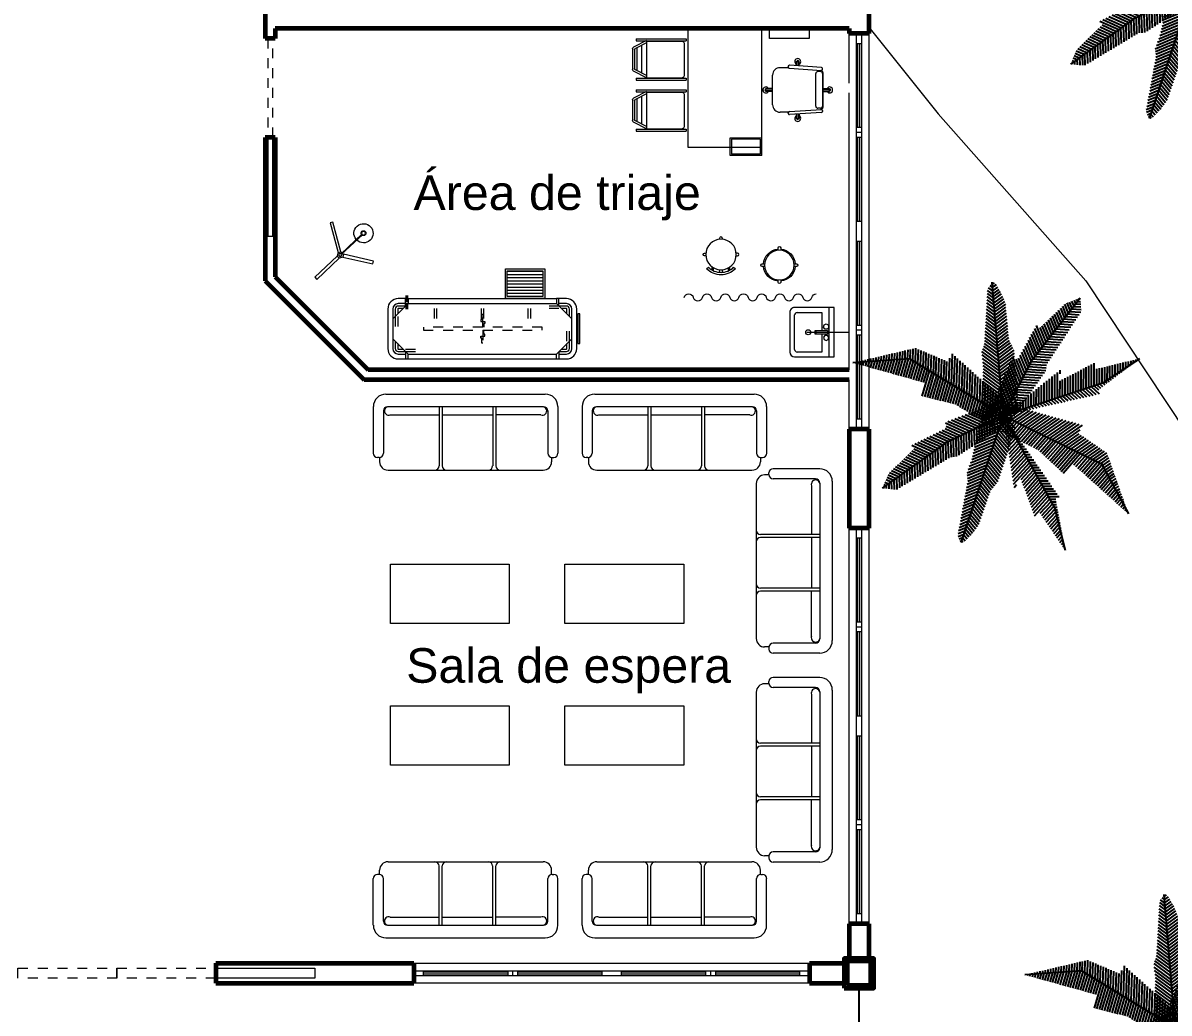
# Model space of a CAD drawing. Header units: millimetres. Extents: x 72 to 2370, y -203 to 794.
# Drawn here: x 1856.52 to 1868.11, y 272.68 to 282.69 of the extents above; entities that cross this region are included whole.
import ezdxf

# ---------------------------------------------------------------- set-up
doc = ezdxf.new("R2010")
doc.units = ezdxf.units.MM
for name, pattern in [('ACAD_ISO03W100', [30, 12, -18]), ('TRATAMIENTOS PB_XREF$0$ACAD_ISO07W100', [3, 0, -3]), ('TRATAMIENTOS PB_XREF$0$HIDDEN5', [0.07, 0.04, -0.03])]:
    doc.linetypes.add(name, pattern=pattern)
for name, color, linetype, lineweight in [('01_Fina', 250, 'Continuous', 15), ('envolvente', 164, 'Continuous', 60), ('Estructura', 1, 'Continuous', 60), ('mobiliario', 252, 'Continuous', 9), ('puertas', 15, 'Continuous', 9), ('Texto', 250, 'Continuous', 9), ('ventanas', 132, 'Continuous', 9)]:
    doc.layers.add(name, color=color, linetype=linetype, lineweight=lineweight)
doc.layers.add('BOSQUENUEVO', color=64, linetype='Continuous')
doc.styles.get("Standard").update_dxf_attribs({"font": 'arial.ttf'})

# ---------------------------------------------------------------- blocks, each defined once
blk = doc.blocks.new('CES')
for p, q in [((-0.18, -0.16), (-0.18, 0.16)), ((0, 0.16), (-0.18, 0.16)), ((-0.165, 0.145), (-0.165, -0.145)), ((-0.165, 0.145), (-0.015, 0.145)), ((-0.015, 0.145), (-0.015, -0.145)), ((0, 0.16), (0, -0.16)), ((0, -0.16), (-0.18, -0.16)), ((-0.165, -0.145), (-0.015, -0.145))]:
    blk.add_line(p, q)
blk = doc.blocks.new('SILL')
for p, q in [((-0.227, -0.111), (-0.249, -0.435)), ((-0.219, -0.435), (-0.197, -0.111)), ((-0.207, -0.101), (-0.217, -0.101)), ((-0.177, -0.098), (0.177, -0.098)), ((-0.165, -0.102), (0.165, -0.102)), ((-0.015, -0.098), (-0.015, -0.03)), ((0.015, -0.03), (-0.015, -0.03)), ((0.015, -0.098), (-0.015, -0.098)), ((-0.008, -0.098), (-0.008, -0.03)), ((0.008, -0.098), (0.008, -0.03)), ((0.015, -0.098), (0.015, -0.03)), ((0.219, -0.435), (0.197, -0.111)), ((0.207, -0.101), (0.217, -0.101)), ((0.227, -0.111), (0.249, -0.435)), ((-0.185, -0.122), (-0.185, -0.15)), ((0.165, -0.17), (-0.165, -0.17)), ((0.185, -0.122), (0.185, -0.15)), ((-0.243, -0.337), (-0.287, -0.337)), ((-0.287, -0.367), (-0.287, -0.337)), ((-0.243, -0.345), (-0.287, -0.345)), ((0.243, -0.337), (0.288, -0.337)), ((0.243, -0.345), (0.288, -0.345)), ((0.288, -0.367), (0.288, -0.337)), ((-0.244, -0.36), (-0.287, -0.36)), ((-0.245, -0.367), (-0.287, -0.367)), ((-0.233, -0.451), (-0.235, -0.451)), ((-0.224, -0.442), (-0.225, -0.531)), ((0.224, -0.442), (0.225, -0.531)), ((0.233, -0.451), (0.235, -0.451)), ((0.244, -0.36), (0.288, -0.36)), ((0.245, -0.367), (0.288, -0.367)), ((0.15, -0.606), (-0.15, -0.606)), ((0.015, -0.606), (-0.015, -0.606)), ((-0.015, -0.606), (-0.015, -0.674)), ((0.015, -0.674), (-0.015, -0.674)), ((-0.008, -0.606), (-0.008, -0.674)), ((0.008, -0.606), (0.008, -0.674)), ((0.015, -0.606), (0.015, -0.674)), ((0.015, -0.705), (-0.015, -0.705))]:
    blk.add_line(p, q)
for centre, radius, start, end in [((-0.217, -0.111), 0.01, 90, 180), ((-0.207, -0.111), 0.01, 0, 90), ((-0.176, -0.12), 0.0215, 93.0775, 173.5567), ((-0.165, -0.122), 0.02, 90, 180), ((0, -0.03), 0.03, 300, 240), ((0, -0.03), 0.0102, 0, 180), ((0.165, -0.122), 0.02, 0, 90), ((0.176, -0.12), 0.0215, 6.4433, 86.9225), ((0.207, -0.111), 0.01, 90, 180), ((0.217, -0.111), 0.01, 0, 90), ((-0.165, -0.15), 0.02, 180, 270), ((0.165, -0.15), 0.02, 270, 0), ((-0.287, -0.352), 0.03, 30, 330), ((-0.287, -0.352), 0.0102, 90, 270), ((0.288, -0.352), 0.03, 210, 150), ((0.288, -0.352), 0.0102, 270, 90), ((-0.233, -0.435), 0.016, 180, 270), ((-0.235, -0.435), 0.016, 270, 0), ((0.235, -0.435), 0.016, 180, 270), ((0.233, -0.435), 0.016, 270, 0), ((-0.15, -0.531), 0.075, 180, 270), ((0.15, -0.531), 0.075, 270, 0), ((0, -0.674), 0.03, 120, 60), ((0, -0.674), 0.0102, 180, 0)]:
    blk.add_arc(centre, radius, start, end)
blk = doc.blocks.new('SILLAAPI')
for p, q in [((0.018, 0.401), (0.083, 0.53)), ((0.041, 0.401), (0.097, 0.512)), ((0.101, 0.541), (0.312, 0.541)), ((0.11, 0.521), (0.301, 0.521)), ((0.371, 0.401), (0.315, 0.512)), ((0.393, 0.401), (0.328, 0.53)), ((0.024, 0.401), (0.024, 0.041)), ((0.394, 0.401), (0.394, 0.041)), ((0.044, 0.021), (0.374, 0.021))]:
    blk.add_line(p, q)
for points in [[(0, 0.506), (0, 0)], [(0, 0.506), (0.019, 0.506)], [(0.019, 0.506), (0.019, 0)], [(0.089, 0.497), (0.322, 0.497)], [(0.399, 0.506), (0.399, 0)], [(0.399, 0.506), (0.418, 0.506)], [(0.418, 0.506), (0.418, 0)], [(0.024, 0.401), (0.394, 0.401)], [(0.066, 0.45), (0.346, 0.45)], [(0, 0), (0.019, 0)], [(0.399, 0), (0.418, 0)]]:
    blk.add_lwpolyline(points)
for centre, radius, start, end in [((0.101, 0.521), 0.02, 90, 153.1625), ((0.11, 0.506), 0.015, 90, 153.1625), ((0.301, 0.506), 0.015, 26.8375, 90), ((0.31, 0.521), 0.02, 26.8375, 90), ((0.044, 0.041), 0.02, 180, 270), ((0.374, 0.041), 0.02, 270, 0)]:
    blk.add_arc(centre, radius, start, end)
blk = doc.blocks.new('TRATAMIENTOS PB_XREF$0$banco de altura')
h = blk.add_hatch()
h.set_pattern_fill('LINE', color=256, scale=0.01, angle=-90, style=0)
h.set_pattern_definition([(180, (50.672638, -36.364663), (1e-17, 0.03175), [])])
h.paths.add_polyline_path([(0.18, -0.02), (0.18, -0.28), (-0.18, -0.28), (-0.18, -0.02)])
for points in [[(-0.2, -0.3), (0.2, -0.3), (0.2, 0), (-0.2, 0)], [(-0.18, -0.28), (0.18, -0.28), (0.18, -0.02), (-0.18, -0.02)]]:
    blk.add_lwpolyline(points, close=True)
blk = doc.blocks.new('TRATAMIENTOS PB_XREF$0$A$C0DFE3C50')
at = {"linetype": 'Continuous'}
for p, q in [((0.205, 1.86), (0.05, 1.705)), ((0.205, 1.91), (0.105, 1.91)), ((0.205, 1.86), (0.105, 1.86)), ((0.405, 1.91), (0.205, 1.91)), ((0.405, 1.86), (0.205, 1.86)), ((0.505, 1.91), (0.405, 1.91)), ((0.505, 1.86), (0.405, 1.86)), ((0.405, 1.86), (0.56, 1.705)), ((0, 1.805), (0, 1.705)), ((0.05, 1.805), (0.05, 1.73)), ((0.075, 1.805), (0.075, 1.73)), ((0.1, 1.805), (0.1, 1.755)), ((0.18, 1.835), (0.105, 1.835)), ((0.155, 1.81), (0.105, 1.81)), ((0.505, 1.835), (0.43, 1.835)), ((0.505, 1.81), (0.455, 1.81)), ((0.51, 1.755), (0.51, 1.805)), ((0.535, 1.73), (0.535, 1.805)), ((0.56, 1.73), (0.56, 1.805)), ((0.61, 1.705), (0.61, 1.805)), ((0.075, 1.73), (0, 1.73)), ((0, 1.705), (0.05, 1.705)), ((0, 1.705), (0, 0.205)), ((0.05, 1.705), (0.05, 0.205)), ((0.535, 1.73), (0.61, 1.73)), ((0.61, 1.705), (0.56, 1.705)), ((0.56, 1.705), (0.56, 0.205)), ((0.61, 1.705), (0.61, 0.205)), ((0, 0.205), (0.05, 0.205)), ((0, 0.205), (0, 0.105)), ((0.075, 0.18), (0, 0.18)), ((0.05, 0.205), (0.205, 0.05)), ((0.05, 0.18), (0.05, 0.105)), ((0.075, 0.18), (0.075, 0.105)), ((0.1, 0.155), (0.1, 0.105)), ((0.56, 0.205), (0.405, 0.05)), ((0.51, 0.105), (0.51, 0.155)), ((0.535, 0.18), (0.61, 0.18)), ((0.535, 0.105), (0.535, 0.18)), ((0.61, 0.205), (0.56, 0.205)), ((0.56, 0.105), (0.56, 0.18)), ((0.61, 0.105), (0.61, 0.205)), ((0.105, 0.1), (0.155, 0.1)), ((0.105, 0.075), (0.18, 0.075)), ((0.105, 0.05), (0.205, 0.05)), ((0.105, 0), (0.205, 0)), ((0.205, 0.05), (0.405, 0.05)), ((0.205, 0), (0.405, 0)), ((0.405, 0.05), (0.505, 0.05)), ((0.405, 0), (0.505, 0)), ((0.43, 0.075), (0.505, 0.075)), ((0.455, 0.1), (0.505, 0.1))]:
    blk.add_line(p, q, dxfattribs=at)
at = {"linetype": 'TRATAMIENTOS PB_XREF$0$ACAD_ISO07W100'}
for p, q in [((0.43, 1.835), (0.18, 1.835)), ((0.43, 1.81), (0.18, 1.81)), ((0.075, 1.73), (0.075, 0.18)), ((0.1, 1.73), (0.1, 0.18)), ((0.51, 0.18), (0.51, 1.73)), ((0.535, 0.18), (0.535, 1.73)), ((0.51, 1.443), (0.1, 1.443)), ((0.51, 1.418), (0.1, 1.418)), ((0.51, 0.968), (0.1, 0.968)), ((0.51, 0.943), (0.1, 0.943)), ((0.51, 0.493), (0.1, 0.493)), ((0.51, 0.468), (0.1, 0.468)), ((0.18, 0.1), (0.43, 0.1)), ((0.18, 0.075), (0.43, 0.075))]:
    blk.add_line(p, q, dxfattribs=at)
at = {"linetype": 'TRATAMIENTOS PB_XREF$0$ACAD_ISO07W100', "lineweight": 100}
for p, q in [((0.535, 1.705), (0.535, 1.73)), ((0.61, 1.73), (0.61, 1.705))]:
    blk.add_line(p, q, dxfattribs=at)
at = {"linetype": 'Continuous'}
for centre, radius, start, end in [((0.105, 1.805), 0.105, 90, 180), ((0.105, 1.805), 0.055, 90, 180), ((0.505, 1.805), 0.105, 0, 90), ((0.505, 1.805), 0.055, 0, 90), ((0.105, 1.805), 0.03, 90, 180), ((0.105, 1.805), 0.005, 90, 180), ((0.505, 1.805), 0.03, 0, 90), ((0.505, 1.805), 0.005, 0, 90), ((0.105, 0.105), 0.105, 180, 270), ((0.105, 0.105), 0.055, 180, 270), ((0.105, 0.105), 0.03, 180, 270), ((0.105, 0.105), 0.005, 180, 270), ((0.505, 0.105), 0.105, 270, 0), ((0.505, 0.105), 0.005, 270, 0), ((0.505, 0.105), 0.055, 270, 0), ((0.505, 0.105), 0.03, 270, 0)]:
    blk.add_arc(centre, radius, start, end, dxfattribs=at)
blk = doc.blocks.new('TRATAMIENTOS PB_XREF$0$carro_camilla')
at = {"linetype": 'TRATAMIENTOS PB_XREF$0$ACAD_ISO07W100', "lineweight": 100}
blk.add_blockref('TRATAMIENTOS PB_XREF$0$A$C0DFE3C50', (-0.305, -1.91), dxfattribs=at)
blk = doc.blocks.new('TRATAMIENTOS PB_XREF$0$riel_portavenoclisis')
at = {"linetype": 'TRATAMIENTOS PB_XREF$0$HIDDEN5'}
for points in [[(0.6, 0.015), (0.6, 0.145), (0.59, 0.145), (0.59, 0.095), (0.58, 0.095), (0.58, 0.075), (0.6, 0.075), (0.61, 0.075), (0.62, 0.075), (0.62, 0.055), (0.61, 0.055), (0.61, 0.015)], [(0.6, -0.015), (0.6, -0.145), (0.59, -0.145), (0.59, -0.095), (0.58, -0.095), (0.58, -0.075), (0.6, -0.075), (0.61, -0.075), (0.62, -0.075), (0.62, -0.055), (0.61, -0.055), (0.61, -0.015)]]:
    blk.add_lwpolyline(points, dxfattribs=at)
blk.add_lwpolyline([(0, -0.015), (0, 0.015), (1.2, 0.015), (1.2, -0.015)], close=True, dxfattribs=at)
blk = doc.blocks.new('31080102')
for points in [[(0.013, 0.149), (0.013, 0.175, 1), (-0.013, 0.175), (-0.013, 0.149)], [(-0.149, 0.013), (-0.175, 0.013, 1), (-0.175, -0.013), (-0.149, -0.013)], [(0.149, -0.013), (0.175, -0.013, 1), (0.175, 0.013), (0.149, 0.013)], [(-0.013, -0.149), (-0.013, -0.175, 1), (0.013, -0.175), (0.013, -0.149)]]:
    blk.add_lwpolyline(points, format="xyb")
blk.add_circle((0, 0), 0.15)
for start, end in [(94.4117, 175.5883), (4.4117, 85.5883), (184.4117, 265.5883), (274.4117, 355.5883)]:
    blk.add_arc((0, 0), 0.162, start, end)
blk = doc.blocks.new('31080052')
for p, q in [((-0.087, 0.152), (-0.087, 0.122)), ((-0.075, 0.158), (-0.075, 0.13)), ((-0.013, 0.175), (-0.013, 0.149)), ((0.012, 0.149), (0.012, 0.175)), ((0.075, 0.158), (0.075, 0.13)), ((0.088, 0.152), (0.088, 0.122))]:
    blk.add_line(p, q)
blk.add_lwpolyline([(0.124, 0.124), (0.141, 0.141, 0.414214), (-0.141, 0.141), (-0.124, 0.124, -0.414214)], format="xyb", close=True)
for points in [[(-0.149, 0.012), (-0.163, 0.012, 1), (-0.163, -0.013), (-0.149, -0.013)], [(0.149, 0.012), (0.163, 0.012, -1), (0.163, -0.013), (0.149, -0.013)], [(-0.013, -0.149), (-0.013, -0.163, 1), (0.012, -0.163), (0.012, -0.149)]]:
    blk.add_lwpolyline(points, format="xyb")
blk.add_circle((0, 0), 0.15)
blk = doc.blocks.new('35670106')
for p, q in [((-0.0033, 0.0046), (0.1651, 0.1177)), ((0, 0), (0.1684, 0.1132)), ((-0.0205, 0.017), (-0.0329, -0.0058)), ((-0.0005, 0.017), (0.0044, 0.0098)), ((0.0075, 0.005), (0.0139, -0.0045)), ((0.005, -0.0223), (-0.0231, -0.023))]:
    blk.add_line(p, q)
for points in [[(-0.0204, 0.2371), (-0.0004, 0.2371), (-0.0004, 0.0171), (-0.0204, 0.0171)], [(-0.2045, -0.1443), (-0.2156, -0.1277), (-0.033, -0.0059), (-0.023, -0.0233)], [(0.005, -0.0223), (0.0139, -0.0044), (0.2064, -0.1063), (0.197, -0.124)]]:
    blk.add_lwpolyline(points, close=True)
for centre, radius in [((0.177, 0.123), 0.0131), ((-0.0096, -0.0034), 0.0102)]:
    blk.add_circle(centre, radius)
for centre, radius, start, end in [((0.177, 0.123), 0.0679, 216.76586, 211.96954), ((0.1778, 0.123), 0.0174, 223.74677, 204.94652)]:
    blk.add_arc(centre, radius, start, end)
blk = doc.blocks.new('LAVV')
for p, q in [((0, 0.25), (0, -0.25)), ((0.4, 0.25), (0, 0.25)), ((0.05, 0.25), (0.05, -0.25)), ((0.125, 0.2), (0.375, 0.2)), ((0.125, 0.019), (0.125, 0.2)), ((0.4, 0.175), (0.4, -0.175)), ((0.45, -0.2), (0.45, 0.2)), ((0.125, -0.2), (0.125, -0.019)), ((0.375, -0.2), (0.125, -0.2)), ((0, -0.25), (0.4, -0.25))]:
    blk.add_line(p, q)
for points in [[(0.275, 0), (-0.15, 0)], [(0.181, 0.019), (0.181, -0.019), (0.069, -0.019), (0.069, 0.019), (0.181, 0.019)], [(0.181, 0.019), (0.194, 0.019), (0.194, -0.019), (0.181, -0.019)]]:
    blk.add_lwpolyline(points)
for points in [[(0.093, 0.031), (0.108, 0.05), (0.103, 0.074), (0.081, 0.084), (0.06, 0.074), (0.054, 0.05), (0.069, 0.031)], [(0.093, -0.031), (0.108, -0.05), (0.103, -0.074), (0.081, -0.084), (0.06, -0.074), (0.054, -0.05), (0.069, -0.031)]]:
    blk.add_lwpolyline(points, close=True)
blk.add_circle((0.262, 0), 0.025)
for centre, radius, start, end in [((0.4, 0.2), 0.05, 0, 90), ((0.375, 0.175), 0.025, 0, 90), ((0.375, -0.175), 0.025, 270, 0), ((0.4, -0.2), 0.05, 270, 0)]:
    blk.add_arc(centre, radius, start, end)
blk = doc.blocks.new('*X73')
at = {"color": 0}
for p, q in [((6.839, 6.806), (7.285, 6.992)), ((6.851, 6.865), (7.185, 7.004)), ((6.863, 6.924), (7.084, 7.017)), ((6.875, 6.983), (6.984, 7.029)), ((6.804, 6.629), (7.242, 6.812)), ((6.816, 6.688), (7.263, 6.874)), ((6.827, 6.747), (7.284, 6.937)), ((6.756, 6.392), (7.158, 6.56)), ((6.768, 6.451), (7.179, 6.623)), ((6.78, 6.511), (7.2, 6.686)), ((6.792, 6.57), (7.221, 6.749)), ((6.718, 6.214), (7.095, 6.371)), ((6.731, 6.273), (7.116, 6.434)), ((6.743, 6.333), (7.137, 6.497)), ((6.635, 5.963), (7.012, 6.12)), ((6.657, 6.026), (7.032, 6.182)), ((6.68, 6.09), (7.053, 6.245)), ((6.702, 6.153), (7.074, 6.308)), ((6.614, 5.9), (6.991, 6.057)), ((6.619, 5.848), (6.97, 5.994)), ((6.625, 5.796), (6.949, 5.931)), ((6.594, 5.566), (6.865, 5.679)), ((6.605, 5.625), (6.886, 5.742)), ((6.616, 5.684), (6.907, 5.805)), ((6.627, 5.742), (6.928, 5.868)), ((6.562, 5.39), (6.802, 5.49)), ((6.573, 5.449), (6.823, 5.553)), ((6.584, 5.508), (6.844, 5.616)), ((6.519, 5.156), (6.718, 5.239)), ((6.529, 5.214), (6.739, 5.302)), ((6.54, 5.273), (6.76, 5.365)), ((6.551, 5.332), (6.781, 5.428)), ((6.486, 4.98), (6.655, 5.05)), ((6.497, 5.038), (6.676, 5.113)), ((6.508, 5.097), (6.697, 5.176)), ((6.454, 4.803), (6.592, 4.861)), ((6.464, 4.862), (6.613, 4.924)), ((6.475, 4.921), (6.634, 4.987)), ((6.443, 4.745), (6.571, 4.798)), ((6.446, 4.692), (6.551, 4.736)), ((6.466, 4.646), (6.53, 4.673)), ((6.485, 4.6), (6.509, 4.61))]:
    blk.add_line(p, q, dxfattribs=at)
blk = doc.blocks.new('*X74')
at = {"color": 0}
for p, q in [((7.462, 6.51), (7.233, 6.785)), ((7.48, 6.566), (7.252, 6.841)), ((7.499, 6.622), (7.27, 6.896)), ((7.518, 6.678), (7.289, 6.952)), ((7.536, 6.733), (7.376, 6.926)), ((7.388, 6.287), (7.159, 6.562)), ((7.406, 6.343), (7.177, 6.617)), ((7.425, 6.399), (7.196, 6.673)), ((7.443, 6.454), (7.215, 6.729)), ((7.313, 6.064), (7.084, 6.338)), ((7.332, 6.119), (7.103, 6.394)), ((7.35, 6.175), (7.122, 6.45)), ((7.369, 6.231), (7.14, 6.506)), ((7.239, 5.84), (7.01, 6.115)), ((7.257, 5.896), (7.029, 6.171)), ((7.276, 5.952), (7.047, 6.227)), ((7.295, 6.008), (7.066, 6.283)), ((7.137, 5.65), (6.936, 5.892)), ((7.17, 5.689), (6.954, 5.948)), ((7.202, 5.729), (6.973, 6.003)), ((7.22, 5.785), (6.991, 6.059)), ((7.048, 5.522), (6.88, 5.724)), ((7.071, 5.573), (6.899, 5.78)), ((7.104, 5.612), (6.917, 5.836)), ((6.972, 5.301), (6.806, 5.501)), ((6.991, 5.357), (6.824, 5.557)), ((7.01, 5.412), (6.843, 5.613)), ((7.029, 5.467), (6.861, 5.669)), ((6.896, 5.08), (6.731, 5.278)), ((6.915, 5.136), (6.75, 5.334)), ((6.934, 5.191), (6.768, 5.39)), ((6.953, 5.246), (6.787, 5.445)), ((6.81, 4.871), (6.657, 5.055)), ((6.838, 4.915), (6.675, 5.111)), ((6.857, 4.97), (6.694, 5.166)), ((6.877, 5.025), (6.713, 5.222)), ((6.684, 4.71), (6.582, 4.831)), ((6.718, 4.747), (6.601, 4.887)), ((6.748, 4.788), (6.62, 4.943)), ((6.779, 4.83), (6.638, 4.999)), ((6.535, 4.576), (6.508, 4.608)), ((6.58, 4.601), (6.527, 4.664)), ((6.614, 4.637), (6.545, 4.72)), ((6.649, 4.674), (6.564, 4.776))]:
    blk.add_line(p, q, dxfattribs=at)
blk = doc.blocks.new('*X77')
at = {"color": 0}
for p, q in [((7.103, 7.212), (7.124, 7.203)), ((6.512, 6.986), (6.912, 6.805)), ((6.578, 7.011), (6.971, 6.833)), ((6.644, 7.036), (7.03, 6.861)), ((6.709, 7.061), (7.089, 6.889)), ((6.775, 7.087), (7.149, 6.917)), ((6.84, 7.112), (7.208, 6.945)), ((6.906, 7.137), (7.267, 6.974)), ((6.972, 7.162), (7.271, 7.027)), ((7.037, 7.187), (7.198, 7.115)), ((6.204, 6.851), (6.616, 6.665)), ((6.215, 6.791), (6.556, 6.637)), ((6.25, 6.885), (6.675, 6.693)), ((6.316, 6.91), (6.734, 6.721)), ((6.381, 6.936), (6.793, 6.749)), ((6.447, 6.961), (6.852, 6.777)), ((5.85, 6.572), (6.156, 6.434)), ((5.908, 6.601), (6.203, 6.467)), ((5.966, 6.63), (6.26, 6.496)), ((6.023, 6.658), (6.319, 6.524)), ((6.081, 6.687), (6.379, 6.552)), ((6.139, 6.716), (6.438, 6.581)), ((6.197, 6.744), (6.497, 6.609)), ((5.56, 6.429), (5.921, 6.266)), ((5.601, 6.356), (5.874, 6.232)), ((5.618, 6.458), (5.968, 6.299)), ((5.676, 6.486), (6.015, 6.333)), ((5.734, 6.515), (6.062, 6.367)), ((5.792, 6.544), (6.109, 6.4)), ((5.37, 6.131), (5.591, 6.031)), ((5.409, 6.168), (5.638, 6.064)), ((5.447, 6.206), (5.686, 6.098)), ((5.486, 6.243), (5.733, 6.131)), ((5.524, 6.281), (5.78, 6.165)), ((5.563, 6.318), (5.827, 6.199)), ((5.139, 5.906), (5.309, 5.829)), ((5.178, 5.944), (5.356, 5.863)), ((5.216, 5.981), (5.403, 5.896)), ((5.255, 6.019), (5.45, 5.93)), ((5.293, 6.056), (5.497, 5.963)), ((5.332, 6.093), (5.544, 5.997)), ((5.032, 5.68), (5.074, 5.661)), ((5.052, 5.726), (5.121, 5.695)), ((5.072, 5.772), (5.168, 5.728)), ((5.092, 5.818), (5.215, 5.762)), ((5.112, 5.864), (5.262, 5.795)), ((5.013, 5.634), (5.027, 5.627))]:
    blk.add_line(p, q, dxfattribs=at)
blk = doc.blocks.new('*X78')
at = {"color": 0}
for p, q in [((7.298, 6.769), (7.292, 6.985)), ((6.857, 6.488), (6.848, 6.775)), ((6.906, 6.519), (6.897, 6.798)), ((6.955, 6.55), (6.947, 6.822)), ((7.004, 6.582), (6.996, 6.845)), ((7.053, 6.613), (7.045, 6.868)), ((7.102, 6.644), (7.095, 6.892)), ((7.151, 6.675), (7.144, 6.915)), ((7.2, 6.707), (7.193, 6.939)), ((7.249, 6.738), (7.243, 6.962)), ((7.348, 6.8), (7.343, 6.941)), ((7.397, 6.832), (7.395, 6.88)), ((6.415, 6.21), (6.404, 6.565)), ((6.464, 6.238), (6.454, 6.588)), ((6.513, 6.269), (6.503, 6.611)), ((6.562, 6.3), (6.552, 6.635)), ((6.611, 6.332), (6.601, 6.658)), ((6.66, 6.363), (6.651, 6.681)), ((6.71, 6.394), (6.7, 6.705)), ((6.759, 6.425), (6.749, 6.728)), ((6.808, 6.457), (6.799, 6.752)), ((6.02, 6.031), (6.011, 6.331)), ((6.069, 6.061), (6.06, 6.366)), ((6.118, 6.09), (6.109, 6.401)), ((6.168, 6.12), (6.158, 6.436)), ((6.217, 6.15), (6.207, 6.471)), ((6.266, 6.179), (6.256, 6.494)), ((6.315, 6.202), (6.306, 6.518)), ((6.365, 6.206), (6.355, 6.541)), ((5.725, 5.854), (5.717, 6.121)), ((5.775, 5.883), (5.766, 6.156)), ((5.824, 5.913), (5.815, 6.191)), ((5.873, 5.942), (5.864, 6.226)), ((5.922, 5.972), (5.913, 6.261)), ((5.971, 6.002), (5.962, 6.296)), ((5.431, 5.676), (5.424, 5.911)), ((5.48, 5.706), (5.473, 5.946)), ((5.529, 5.735), (5.522, 5.981)), ((5.578, 5.765), (5.57, 6.016)), ((5.627, 5.795), (5.619, 6.051)), ((5.676, 5.824), (5.668, 6.086)), ((5.133, 5.596), (5.13, 5.701)), ((5.183, 5.591), (5.179, 5.736)), ((5.233, 5.586), (5.228, 5.771)), ((5.283, 5.587), (5.277, 5.806)), ((5.332, 5.617), (5.326, 5.841)), ((5.382, 5.647), (5.375, 5.876)), ((5.033, 5.606), (5.032, 5.631)), ((5.083, 5.601), (5.081, 5.666))]:
    blk.add_line(p, q, dxfattribs=at)
blk = doc.blocks.new('*X80')
at = {"color": 0}
for p, q in [((7.309, 7.17), (7.369, 7.212)), ((7.304, 7.045), (7.495, 7.177)), ((7.306, 7.108), (7.432, 7.195)), ((7.307, 6.987), (7.558, 7.16)), ((7.359, 6.962), (7.62, 7.142)), ((7.41, 6.936), (7.683, 7.125)), ((7.461, 6.911), (7.746, 7.107)), ((7.513, 6.886), (7.808, 7.09)), ((7.564, 6.861), (7.871, 7.073)), ((7.615, 6.835), (7.934, 7.055)), ((7.667, 6.81), (7.997, 7.038)), ((7.718, 6.785), (8.059, 7.02)), ((7.769, 6.759), (8.122, 7.003)), ((7.821, 6.734), (8.185, 6.985)), ((7.872, 6.709), (8.247, 6.968)), ((7.924, 6.683), (8.31, 6.95)), ((7.975, 6.658), (8.373, 6.933)), ((8.026, 6.633), (8.436, 6.915)), ((8.078, 6.608), (8.498, 6.898)), ((8.129, 6.582), (8.561, 6.88)), ((8.18, 6.557), (8.624, 6.863)), ((8.232, 6.532), (8.686, 6.845)), ((8.283, 6.506), (8.749, 6.828)), ((8.334, 6.481), (8.812, 6.81)), ((8.386, 6.456), (8.769, 6.72)), ((8.437, 6.43), (8.747, 6.644)), ((8.489, 6.405), (8.791, 6.614)), ((8.54, 6.38), (8.835, 6.584)), ((8.591, 6.354), (8.879, 6.553)), ((8.643, 6.329), (8.924, 6.523)), ((8.694, 6.304), (8.968, 6.493)), ((8.745, 6.279), (9.012, 6.462)), ((8.797, 6.253), (9.056, 6.432)), ((8.848, 6.228), (9.1, 6.402)), ((8.899, 6.203), (9.144, 6.371)), ((8.951, 6.177), (9.188, 6.341)), ((9.002, 6.152), (9.232, 6.311)), ((9.054, 6.127), (9.276, 6.28)), ((9.105, 6.101), (9.296, 6.233)), ((9.156, 6.076), (9.313, 6.184)), ((9.188, 6.037), (9.33, 6.136)), ((9.212, 5.993), (9.348, 6.087)), ((9.236, 5.949), (9.365, 6.038)), ((9.26, 5.905), (9.382, 5.989)), ((9.284, 5.86), (9.399, 5.94)), ((9.308, 5.816), (9.416, 5.891)), ((9.332, 5.772), (9.434, 5.842)), ((9.356, 5.728), (9.451, 5.793)), ((9.38, 5.684), (9.468, 5.744)), ((9.404, 5.64), (9.485, 5.696)), ((9.428, 5.596), (9.502, 5.647)), ((9.452, 5.551), (9.519, 5.598)), ((9.476, 5.507), (9.537, 5.549)), ((9.5, 5.463), (9.554, 5.5)), ((9.524, 5.419), (9.571, 5.451)), ((9.549, 5.375), (9.588, 5.402)), ((9.573, 5.331), (9.605, 5.353)), ((9.597, 5.287), (9.623, 5.304)), ((9.621, 5.242), (9.64, 5.256)), ((9.645, 5.198), (9.657, 5.207)), ((9.669, 5.154), (9.674, 5.158))]:
    blk.add_line(p, q, dxfattribs=at)
blk = doc.blocks.new('*X79')
at = {"color": 0}
for p, q in [((7.234, 6.712), (7.423, 6.93)), ((7.259, 6.818), (7.377, 6.953)), ((7.273, 6.681), (7.47, 6.907)), ((7.285, 6.924), (7.33, 6.976)), ((7.32, 6.659), (7.516, 6.884)), ((7.366, 6.636), (7.562, 6.861)), ((7.412, 6.613), (7.609, 6.839)), ((7.459, 6.59), (7.655, 6.816)), ((7.505, 6.567), (7.702, 6.793)), ((7.551, 6.544), (7.748, 6.77)), ((7.598, 6.521), (7.794, 6.747)), ((7.644, 6.498), (7.841, 6.724)), ((7.69, 6.475), (7.887, 6.701)), ((7.737, 6.452), (7.934, 6.679)), ((7.783, 6.43), (7.98, 6.656)), ((7.829, 6.407), (8.026, 6.633)), ((7.876, 6.384), (8.073, 6.61)), ((7.922, 6.361), (8.119, 6.587)), ((7.969, 6.338), (8.165, 6.564)), ((8.005, 6.304), (8.212, 6.541)), ((8.041, 6.269), (8.258, 6.519)), ((8.078, 6.235), (8.305, 6.496)), ((8.114, 6.201), (8.351, 6.473)), ((8.151, 6.167), (8.397, 6.45)), ((8.187, 6.132), (8.444, 6.427)), ((8.224, 6.098), (8.49, 6.404)), ((8.26, 6.064), (8.537, 6.381)), ((8.297, 6.03), (8.583, 6.359)), ((8.333, 5.995), (8.629, 6.336)), ((8.37, 5.961), (8.676, 6.313)), ((8.406, 5.927), (8.722, 6.29)), ((8.443, 5.893), (8.769, 6.267)), ((8.648, 6.052), (8.815, 6.244)), ((8.686, 6.02), (8.861, 6.221)), ((8.723, 5.986), (8.908, 6.199)), ((8.76, 5.953), (8.954, 6.176)), ((8.797, 5.919), (9.001, 6.153)), ((8.835, 5.886), (9.047, 6.13)), ((8.872, 5.853), (9.093, 6.107)), ((8.909, 5.819), (9.14, 6.084)), ((8.946, 5.786), (9.179, 6.053)), ((8.983, 5.752), (9.204, 6.006)), ((9.021, 5.719), (9.23, 5.959)), ((9.058, 5.686), (9.255, 5.913)), ((9.095, 5.652), (9.281, 5.866)), ((9.132, 5.619), (9.306, 5.819)), ((9.169, 5.585), (9.332, 5.772)), ((9.207, 5.552), (9.358, 5.725)), ((9.244, 5.518), (9.383, 5.678)), ((9.281, 5.485), (9.409, 5.632)), ((9.318, 5.452), (9.434, 5.585)), ((9.355, 5.418), (9.46, 5.538)), ((9.393, 5.385), (9.485, 5.491)), ((9.43, 5.351), (9.511, 5.444)), ((9.467, 5.318), (9.536, 5.397)), ((9.504, 5.285), (9.562, 5.351)), ((9.542, 5.251), (9.587, 5.304)), ((9.579, 5.218), (9.613, 5.257)), ((9.616, 5.184), (9.638, 5.21)), ((9.653, 5.151), (9.664, 5.163))]:
    blk.add_line(p, q, dxfattribs=at)
blk = doc.blocks.new('*X76')
at = {"color": 0}
for p, q in [((7.324, 6.95), (7.329, 6.95)), ((7.352, 6.9), (7.364, 6.9)), ((7.379, 6.85), (7.398, 6.85)), ((7.407, 6.8), (7.433, 6.8)), ((7.435, 6.75), (7.467, 6.75)), ((7.463, 6.7), (7.502, 6.7)), ((7.491, 6.65), (7.536, 6.65)), ((7.519, 6.6), (7.571, 6.6)), ((7.546, 6.55), (7.605, 6.55)), ((7.574, 6.5), (7.64, 6.5)), ((7.602, 6.45), (7.675, 6.45)), ((7.63, 6.4), (7.709, 6.4)), ((7.658, 6.35), (7.744, 6.35)), ((7.686, 6.3), (7.778, 6.3)), ((7.714, 6.25), (7.813, 6.25)), ((7.741, 6.2), (7.847, 6.2)), ((7.769, 6.15), (7.882, 6.15)), ((7.797, 6.1), (7.917, 6.1)), ((7.825, 6.05), (7.951, 6.05)), ((7.853, 6), (7.986, 6)), ((7.881, 5.95), (8.02, 5.95)), ((7.909, 5.9), (8.055, 5.9)), ((7.936, 5.85), (8.089, 5.85)), ((7.964, 5.8), (8.124, 5.8)), ((7.992, 5.75), (8.158, 5.75)), ((8.02, 5.7), (8.193, 5.7)), ((8.048, 5.65), (8.228, 5.65)), ((8.076, 5.6), (8.262, 5.6)), ((8.103, 5.55), (8.297, 5.55)), ((8.131, 5.5), (8.331, 5.5)), ((8.159, 5.45), (8.366, 5.45)), ((8.187, 5.4), (8.301, 5.4)), ((8.215, 5.35), (8.31, 5.35)), ((8.243, 5.3), (8.319, 5.3)), ((8.271, 5.25), (8.329, 5.25)), ((8.288, 5.2), (8.338, 5.2)), ((8.3, 5.15), (8.347, 5.15)), ((8.313, 5.1), (8.356, 5.1)), ((8.325, 5.05), (8.366, 5.05)), ((8.338, 5), (8.375, 5)), ((8.35, 4.95), (8.384, 4.95)), ((8.363, 4.9), (8.393, 4.9)), ((8.375, 4.85), (8.402, 4.85)), ((8.388, 4.8), (8.412, 4.8)), ((8.4, 4.75), (8.421, 4.75)), ((8.413, 4.7), (8.43, 4.7)), ((8.425, 4.65), (8.439, 4.65)), ((8.438, 4.6), (8.449, 4.6)), ((8.45, 4.55), (8.458, 4.55)), ((8.463, 4.5), (8.467, 4.5)), ((8.475, 4.45), (8.476, 4.45))]:
    blk.add_line(p, q, dxfattribs=at)
blk = doc.blocks.new('*X75')
at = {"color": 0}
for p, q in [((7.306, 6.959), (7.314, 6.968)), ((7.316, 6.896), (7.34, 6.922)), ((7.326, 6.832), (7.365, 6.876)), ((7.335, 6.769), (7.391, 6.83)), ((7.345, 6.705), (7.416, 6.783)), ((7.355, 6.642), (7.442, 6.737)), ((7.364, 6.578), (7.468, 6.691)), ((7.374, 6.515), (7.493, 6.645)), ((7.384, 6.451), (7.519, 6.599)), ((7.393, 6.388), (7.545, 6.553)), ((7.403, 6.324), (7.57, 6.507)), ((7.413, 6.261), (7.596, 6.461)), ((7.423, 6.197), (7.622, 6.415)), ((7.432, 6.134), (7.647, 6.369)), ((7.442, 6.07), (7.673, 6.323)), ((7.452, 6.006), (7.699, 6.277)), ((7.461, 5.943), (7.724, 6.231)), ((7.471, 5.879), (7.75, 6.185)), ((7.481, 5.816), (7.776, 6.139)), ((7.49, 5.752), (7.801, 6.093)), ((7.5, 5.689), (7.827, 6.047)), ((7.645, 5.773), (7.853, 6.001)), ((7.664, 5.72), (7.878, 5.955)), ((7.684, 5.668), (7.904, 5.908)), ((7.51, 5.625), (7.557, 5.677)), ((7.703, 5.615), (7.929, 5.862)), ((7.723, 5.562), (7.955, 5.816)), ((7.742, 5.509), (7.981, 5.77)), ((7.761, 5.456), (8.006, 5.724)), ((7.781, 5.403), (8.032, 5.678)), ((7.8, 5.35), (8.058, 5.632)), ((7.82, 5.297), (8.083, 5.586)), ((7.839, 5.245), (8.109, 5.54)), ((7.859, 5.192), (8.135, 5.494)), ((7.878, 5.139), (8.16, 5.448)), ((7.897, 5.086), (8.186, 5.402)), ((8.008, 5.132), (8.212, 5.356)), ((8.036, 5.09), (8.237, 5.31)), ((8.065, 5.047), (8.263, 5.264)), ((8.094, 5.004), (8.284, 5.213)), ((8.122, 4.962), (8.299, 5.155)), ((8.151, 4.919), (8.313, 5.097)), ((8.18, 4.876), (8.328, 5.038)), ((8.209, 4.834), (8.343, 4.98)), ((8.237, 4.791), (8.357, 4.922)), ((8.266, 4.748), (8.372, 4.864)), ((8.295, 4.705), (8.386, 4.806)), ((8.323, 4.663), (8.401, 4.747)), ((8.352, 4.62), (8.415, 4.689)), ((8.381, 4.577), (8.43, 4.631)), ((8.41, 4.535), (8.444, 4.573)), ((8.438, 4.492), (8.459, 4.515)), ((8.467, 4.449), (8.473, 4.456))]:
    blk.add_line(p, q, dxfattribs=at)
blk = doc.blocks.new('ARB16')
for points in [[(0.025, -0.003), (-0.153, 2.167)], [(0.025, -0.003), (0.504, 0.913), (1.281, 1.916)], [(0.025, -0.003), (-1.497, 0.92), (-2.419, 0.857)], [(0.025, -0.003), (1.656, 0.535), (2.249, 0.926)], [(0.025, -0.003), (-0.908, -0.446), (-1.941, -1.184)], [(0.025, -0.003), (-0.663, -2.069)], [(0.025, -0.003), (1.623, -0.79), (2.065, -1.602)], [(0.025, -0.003), (0.861, -1.504), (1.033, -2.192)]]:
    blk.add_lwpolyline(points)
at = {"xscale": -0.8550237249794747, "yscale": 0.8550237249794747, "zscale": 0.8550237249794747}
for name, p, rotation in [('*X73', (-4.622, 7.283), 166.2803685724027), ('*X74', (-4.622, 7.283), 166.2803685724027), ('*X77', (6.238, 6.005), 87.7934113527195), ('*X78', (6.238, 6.005), 87.7934113527195), ('*X80', (-1.655, -8.481), 302.5390603787091), ('*X79', (-1.655, -8.481), 302.5390603787091), ('*X75', (-0.524, 8.622), 137.3938790022308), ('*X76', (-0.524, 8.622), 137.3938790022308)]:
    blk.add_blockref(name, p, dxfattribs=dict(at, rotation=rotation))
at = {"xscale": 0.8550237249794747, "yscale": 0.8550237249794747, "zscale": 0.8550237249794747}
for name in ['*X77', '*X80', '*X73', '*X78', '*X74', '*X79', '*X75', '*X76']:
    blk.add_blockref(name, (-6.217, -5.98), dxfattribs=at)

msp = doc.modelspace()

# ---------------------------------------------------------------- linework, layer by layer
msp.add_line((1864.974, 272.93), (1864.974, 216.483))
at = {"layer": '01_Fina', "color": 252, "linetype": 'Continuous', "lineweight": 9, "true_color": 0x939598}
msp.add_lwpolyline([(1865.074, 282.645), (1865.776, 281.77), (1867.266, 280.08), (1868.686, 277.94), (1870.216, 274.94), (1871.196, 273.21), (1873.316, 271.27), (1875.476, 269.56), (1879.846, 265.41), (1881.126, 263.35), (1881.766, 261.29), (1881.946, 259.1), (1882.696, 256.32), (1883.636, 254.01), (1884.506, 251.92), (1885.336, 249.77), (1886.106, 247.18), (1886.596, 244.93)], dxfattribs=at)
at = {"layer": 'envolvente'}
for p, q in [((1858.974, 284.88), (1858.974, 282.53)), ((1865.074, 283.58), (1865.074, 282.58)), ((1859.074, 282.63), (1859.074, 282.53)), ((1864.874, 282.63), (1859.074, 282.63)), ((1864.874, 282.63), (1864.874, 282.58)), ((1865.074, 282.58), (1864.874, 282.58)), ((1859.074, 282.53), (1858.974, 282.53)), ((1858.974, 281.53), (1858.974, 280.08)), ((1859.074, 281.53), (1858.974, 281.53)), ((1859.074, 281.53), (1859.074, 280.122)), ((1858.974, 280.08), (1859.974, 279.08)), ((1859.074, 280.122), (1860.015, 279.18)), ((1864.874, 279.18), (1860.015, 279.18)), ((1864.874, 279.08), (1859.974, 279.08)), ((1865.074, 278.58), (1864.874, 278.58)), ((1864.874, 278.58), (1864.874, 277.58)), ((1865.074, 278.58), (1865.074, 277.58)), ((1865.074, 277.58), (1864.874, 277.58)), ((1864.874, 273.58), (1864.874, 273.23)), ((1865.074, 273.58), (1864.874, 273.58)), ((1865.074, 273.58), (1865.074, 273.23)), ((1858.474, 273.18), (1858.474, 272.98)), ((1858.474, 273.18), (1860.474, 273.18)), ((1860.474, 273.18), (1860.474, 272.98)), ((1864.474, 273.18), (1864.824, 273.18)), ((1864.474, 273.18), (1864.474, 272.98)), ((1858.474, 272.98), (1860.474, 272.98)), ((1864.474, 272.98), (1864.824, 272.98))]:
    msp.add_line(p, q, dxfattribs=at)
at = {"layer": 'envolvente', "lineweight": 9}
for p, q in [((1864.874, 282.08), (1864.874, 282.58)), ((1865.074, 282.58), (1865.074, 278.58)), ((1864.874, 279.18), (1864.874, 281.98)), ((1864.874, 278.58), (1864.874, 279.08)), ((1864.874, 273.58), (1864.874, 277.58)), ((1865.074, 277.58), (1865.074, 273.58)), ((1860.474, 273.18), (1864.474, 273.18)), ((1864.474, 272.98), (1860.474, 272.98))]:
    msp.add_line(p, q, dxfattribs=at)
at = {"layer": 'Estructura'}
for points in [[(1864.824, 272.93), (1865.124, 272.93), (1865.124, 273.23), (1864.824, 273.23)], [(1864.854, 272.96), (1865.094, 272.96), (1865.094, 273.2), (1864.854, 273.2)]]:
    msp.add_lwpolyline(points, close=True, dxfattribs=at)
at = {"layer": 'mobiliario'}
for p, q in [((1860.193, 278.935), (1861.804, 278.935)), ((1862.303, 278.935), (1863.914, 278.935)), ((1860.065, 278.808), (1860.065, 278.336)), ((1860.167, 278.765), (1860.167, 278.336)), ((1860.21, 278.808), (1861.787, 278.808)), ((1860.73, 278.808), (1860.73, 278.208)), ((1860.761, 278.808), (1860.761, 278.208)), ((1861.272, 278.808), (1861.272, 278.208)), ((1861.303, 278.808), (1861.303, 278.208)), ((1861.829, 278.765), (1861.829, 278.336)), ((1861.931, 278.808), (1861.931, 278.336)), ((1862.175, 278.808), (1862.175, 278.336)), ((1862.277, 278.765), (1862.277, 278.336)), ((1862.32, 278.808), (1863.897, 278.808)), ((1862.84, 278.808), (1862.84, 278.208)), ((1862.871, 278.808), (1862.871, 278.208)), ((1863.382, 278.808), (1863.382, 278.208)), ((1863.413, 278.808), (1863.413, 278.208)), ((1863.939, 278.765), (1863.939, 278.336)), ((1864.041, 278.808), (1864.041, 278.336)), ((1860.236, 278.725), (1860.73, 278.725)), ((1860.761, 278.725), (1861.272, 278.725)), ((1861.76, 278.725), (1861.303, 278.725)), ((1862.346, 278.725), (1862.84, 278.725)), ((1862.871, 278.725), (1863.382, 278.725)), ((1863.87, 278.725), (1863.413, 278.725)), ((1860.125, 278.293), (1860.108, 278.293)), ((1860.129, 278.293), (1860.129, 278.251)), ((1861.867, 278.293), (1861.867, 278.251)), ((1861.872, 278.293), (1861.889, 278.293)), ((1862.235, 278.293), (1862.218, 278.293)), ((1862.239, 278.293), (1862.239, 278.251)), ((1863.978, 278.293), (1863.978, 278.251)), ((1863.982, 278.293), (1863.999, 278.293)), ((1860.214, 278.166), (1861.782, 278.166)), ((1862.324, 278.166), (1863.893, 278.166)), ((1864.578, 278.18), (1864.106, 278.18)), ((1864.063, 278.117), (1864.021, 278.117)), ((1864.063, 278.121), (1864.063, 278.138)), ((1864.535, 278.078), (1864.106, 278.078)), ((1864.705, 278.053), (1864.705, 276.442)), ((1863.936, 278.032), (1863.936, 276.463)), ((1864.495, 278.009), (1864.495, 277.516)), ((1864.578, 278.036), (1864.578, 276.459)), ((1864.578, 277.516), (1863.978, 277.516)), ((1864.578, 277.484), (1863.978, 277.484)), ((1864.495, 277.484), (1864.495, 276.974)), ((1864.578, 276.974), (1863.978, 276.974)), ((1864.578, 276.942), (1863.978, 276.942)), ((1864.495, 276.485), (1864.495, 276.942)), ((1864.063, 276.378), (1864.021, 276.378)), ((1864.063, 276.374), (1864.063, 276.357)), ((1864.535, 276.416), (1864.106, 276.416)), ((1864.578, 276.314), (1864.106, 276.314)), ((1864.063, 276.006), (1864.021, 276.006)), ((1864.063, 276.011), (1864.063, 276.028)), ((1864.578, 276.07), (1864.106, 276.07)), ((1864.535, 275.968), (1864.106, 275.968)), ((1863.936, 275.921), (1863.936, 274.353)), ((1864.495, 275.899), (1864.495, 275.405)), ((1864.578, 275.926), (1864.578, 274.348)), ((1864.705, 275.943), (1864.705, 274.331)), ((1864.578, 275.405), (1863.978, 275.405)), ((1864.578, 275.374), (1863.978, 275.374)), ((1864.495, 275.374), (1864.495, 274.863)), ((1864.578, 274.863), (1863.978, 274.863)), ((1864.578, 274.832), (1863.978, 274.832)), ((1864.495, 274.375), (1864.495, 274.832)), ((1864.063, 274.268), (1864.021, 274.268)), ((1864.063, 274.263), (1864.063, 274.246)), ((1864.535, 274.306), (1864.106, 274.306)), ((1860.129, 274.079), (1860.129, 274.121)), ((1860.214, 274.206), (1861.782, 274.206)), ((1860.73, 273.564), (1860.73, 274.164)), ((1860.761, 273.564), (1860.761, 274.164)), ((1861.272, 273.564), (1861.272, 274.164)), ((1861.303, 273.564), (1861.303, 274.164)), ((1861.867, 274.079), (1861.867, 274.121)), ((1862.239, 274.079), (1862.239, 274.121)), ((1862.324, 274.206), (1863.893, 274.206)), ((1862.84, 273.564), (1862.84, 274.164)), ((1862.871, 273.564), (1862.871, 274.164)), ((1863.382, 273.564), (1863.382, 274.164)), ((1863.413, 273.564), (1863.413, 274.164)), ((1863.978, 274.079), (1863.978, 274.121)), ((1864.578, 274.204), (1864.106, 274.204)), ((1860.065, 273.564), (1860.065, 274.036)), ((1860.125, 274.079), (1860.108, 274.079)), ((1860.167, 273.607), (1860.167, 274.036)), ((1861.829, 273.607), (1861.829, 274.036)), ((1861.872, 274.079), (1861.889, 274.079)), ((1861.931, 273.564), (1861.931, 274.036)), ((1862.175, 273.564), (1862.175, 274.036)), ((1862.235, 274.079), (1862.218, 274.079)), ((1862.277, 273.607), (1862.277, 274.036)), ((1863.939, 273.607), (1863.939, 274.036)), ((1863.982, 274.079), (1863.999, 274.079)), ((1864.041, 273.564), (1864.041, 274.036)), ((1860.236, 273.647), (1860.73, 273.647)), ((1860.761, 273.647), (1861.272, 273.647)), ((1861.76, 273.647), (1861.303, 273.647)), ((1862.346, 273.647), (1862.84, 273.647)), ((1862.871, 273.647), (1863.382, 273.647)), ((1863.87, 273.647), (1863.413, 273.647)), ((1860.21, 273.564), (1861.787, 273.564)), ((1862.32, 273.564), (1863.897, 273.564)), ((1860.193, 273.437), (1861.804, 273.437)), ((1862.303, 273.437), (1863.914, 273.437))]:
    msp.add_line(p, q, dxfattribs=at)
for points in [[(1863.244, 282.63), (1863.244, 281.43), (1863.994, 281.43), (1863.994, 282.63)], [(1864.47, 282.531), (1864.07, 282.531), (1864.07, 282.631), (1864.47, 282.631), (1864.47, 282.531)], [(1862.132, 279.745), (1862.132, 279.445), (1862.152, 279.445), (1862.152, 279.745)], [(1860.238, 277.214), (1861.438, 277.214), (1861.438, 276.614), (1860.238, 276.614)], [(1862.003, 277.214), (1863.203, 277.214), (1863.203, 276.614), (1862.003, 276.614)], [(1860.238, 275.782), (1861.438, 275.782), (1861.438, 275.182), (1860.238, 275.182)], [(1862.003, 275.782), (1863.203, 275.782), (1863.203, 275.182), (1862.003, 275.182)]]:
    msp.add_lwpolyline(points, close=True, dxfattribs=at)
msp.add_lwpolyline([(1863.208, 279.913, -0.769041), (1863.3, 279.913, 0.769041), (1863.392, 279.913, -0.769041), (1863.484, 279.913, 0.769041), (1863.577, 279.913, -0.769041), (1863.669, 279.913, 0.769041), (1863.761, 279.913, -0.769041), (1863.853, 279.913, 0.769041), (1863.945, 279.913, -0.769041), (1864.038, 279.913, 0.769041), (1864.13, 279.913, -0.769041), (1864.222, 279.913, 0.769041), (1864.314, 279.913, -0.769041), (1864.406, 279.913, 0.769041), (1864.499, 279.913, -0.316099), (1864.541, 279.948, -0.316099)], format="xyb", dxfattribs=at)
for centre, radius, start, end in [((1860.193, 278.808), 0.127, 90, 180), ((1861.804, 278.808), 0.127, 0, 90), ((1862.303, 278.808), 0.127, 90, 180), ((1863.914, 278.808), 0.127, 0, 90), ((1860.21, 278.765), 0.0425, 90, 180), ((1860.221, 278.765), 0.0429, 99.0669, 290.4478), ((1861.775, 278.765), 0.0429, 249.5522, 80.9331), ((1861.787, 278.765), 0.0425, 0, 90), ((1862.32, 278.765), 0.0425, 90, 180), ((1862.331, 278.765), 0.0429, 99.0669, 290.4478), ((1863.885, 278.765), 0.0429, 249.5522, 80.9331), ((1863.897, 278.765), 0.0425, 0, 90), ((1860.108, 278.336), 0.0425, 180, 270), ((1860.125, 278.336), 0.0425, 270, 0), ((1861.872, 278.336), 0.0425, 180, 270), ((1861.889, 278.336), 0.0425, 270, 0), ((1862.218, 278.336), 0.0425, 180, 270), ((1862.235, 278.336), 0.0425, 270, 0), ((1863.982, 278.336), 0.0425, 180, 270), ((1863.999, 278.336), 0.0425, 270, 0), ((1860.214, 278.251), 0.085, 180, 270), ((1860.687, 278.208), 0.0425, 270, 0), ((1860.804, 278.208), 0.0425, 180, 270), ((1861.229, 278.208), 0.0425, 270, 0), ((1861.346, 278.208), 0.0425, 180, 270), ((1861.782, 278.251), 0.085, 270, 0), ((1862.324, 278.251), 0.085, 180, 270), ((1862.797, 278.208), 0.0425, 270, 0), ((1862.914, 278.208), 0.0425, 180, 270), ((1863.34, 278.208), 0.0425, 270, 0), ((1863.456, 278.208), 0.0425, 180, 270), ((1863.893, 278.251), 0.085, 270, 0), ((1864.106, 278.138), 0.0425, 90, 180), ((1864.578, 278.053), 0.127, 0, 90), ((1864.021, 278.032), 0.085, 90, 180), ((1864.106, 278.121), 0.0425, 180, 270), ((1864.535, 278.024), 0.0429, 9.0669, 200.4478), ((1864.535, 278.036), 0.0425, 0, 90), ((1863.978, 277.558), 0.0425, 180, 270), ((1863.978, 277.442), 0.0425, 90, 180), ((1863.978, 277.016), 0.0425, 180, 270), ((1863.978, 276.9), 0.0425, 90, 180), ((1864.021, 276.463), 0.085, 180, 270), ((1864.535, 276.47), 0.0429, 159.5522, 350.9331), ((1864.535, 276.459), 0.0425, 270, 0), ((1864.578, 276.442), 0.127, 270, 0), ((1864.106, 276.374), 0.0425, 90, 180), ((1864.106, 276.357), 0.0425, 180, 270), ((1864.021, 275.921), 0.085, 90, 180), ((1864.106, 276.028), 0.0425, 90, 180), ((1864.106, 276.011), 0.0425, 180, 270), ((1864.535, 275.914), 0.0429, 9.0669, 200.4478), ((1864.535, 275.926), 0.0425, 0, 90), ((1864.578, 275.943), 0.127, 0, 90), ((1863.978, 275.448), 0.0425, 180, 270), ((1863.978, 275.332), 0.0425, 90, 180), ((1863.978, 274.906), 0.0425, 180, 270), ((1863.978, 274.79), 0.0425, 90, 180), ((1864.021, 274.353), 0.085, 180, 270), ((1864.535, 274.36), 0.0429, 159.5522, 350.9331), ((1864.535, 274.348), 0.0425, 270, 0), ((1864.106, 274.263), 0.0425, 90, 180), ((1864.106, 274.246), 0.0425, 180, 270), ((1864.578, 274.331), 0.127, 270, 0), ((1860.214, 274.121), 0.085, 90, 180), ((1860.687, 274.164), 0.0425, 0, 90), ((1860.804, 274.164), 0.0425, 90, 180), ((1861.229, 274.164), 0.0425, 0, 90), ((1861.346, 274.164), 0.0425, 90, 180), ((1861.782, 274.121), 0.085, 0, 90), ((1862.324, 274.121), 0.085, 90, 180), ((1862.797, 274.164), 0.0425, 0, 90), ((1862.914, 274.164), 0.0425, 90, 180), ((1863.34, 274.164), 0.0425, 0, 90), ((1863.456, 274.164), 0.0425, 90, 180), ((1863.893, 274.121), 0.085, 0, 90), ((1860.108, 274.036), 0.0425, 90, 180), ((1860.125, 274.036), 0.0425, 0, 90), ((1861.872, 274.036), 0.0425, 90, 180), ((1861.889, 274.036), 0.0425, 0, 90), ((1862.218, 274.036), 0.0425, 90, 180), ((1862.235, 274.036), 0.0425, 0, 90), ((1863.982, 274.036), 0.0425, 90, 180), ((1863.999, 274.036), 0.0425, 0, 90), ((1860.221, 273.607), 0.0429, 69.5522, 260.9331), ((1861.775, 273.607), 0.0429, 279.0669, 110.4478), ((1862.331, 273.607), 0.0429, 69.5522, 260.9331), ((1863.885, 273.607), 0.0429, 279.0669, 110.4478), ((1860.193, 273.564), 0.127, 180, 270), ((1860.21, 273.607), 0.0425, 180, 270), ((1861.787, 273.607), 0.0425, 270, 0), ((1861.804, 273.564), 0.127, 270, 0), ((1862.303, 273.564), 0.127, 180, 270), ((1862.32, 273.607), 0.0425, 180, 270), ((1863.897, 273.607), 0.0425, 270, 0), ((1863.914, 273.564), 0.127, 270, 0)]:
    msp.add_arc(centre, radius, start, end, dxfattribs=at)
at = {"layer": 'puertas', "linetype": 'ACAD_ISO03W100', "ltscale": 0.004}
for points in [[(1859.049, 282.53), (1858.999, 282.53), (1858.999, 281.53), (1859.049, 281.53)], [(1856.474, 273.13), (1857.474, 273.13), (1857.474, 273.03), (1856.474, 273.03)], [(1857.474, 273.13), (1858.474, 273.13), (1858.474, 273.03), (1857.474, 273.03)]]:
    msp.add_lwpolyline(points, close=True, dxfattribs=at)
at = {"layer": 'puertas'}
for points in [[(1859.049, 281.53), (1858.999, 281.53), (1858.999, 280.53), (1859.049, 280.53)], [(1858.474, 273.13), (1859.474, 273.13), (1859.474, 273.03), (1858.474, 273.03)]]:
    msp.add_lwpolyline(points, close=True, dxfattribs=at)
at = {"layer": 'ventanas'}
for p, q in [((1864.949, 280.58), (1864.949, 282.58)), ((1864.999, 282.58), (1864.999, 280.58)), ((1864.949, 282.48), (1864.999, 282.48)), ((1864.964, 281.63), (1864.964, 282.48)), ((1864.984, 281.63), (1864.984, 282.48)), ((1864.999, 281.63), (1864.949, 281.63)), ((1864.999, 281.58), (1864.949, 281.58)), ((1864.999, 281.53), (1864.949, 281.53)), ((1864.964, 280.68), (1864.964, 281.53)), ((1864.984, 280.68), (1864.984, 281.53)), ((1864.999, 280.68), (1864.949, 280.68)), ((1864.949, 278.58), (1864.949, 280.58)), ((1864.949, 280.48), (1864.999, 280.48)), ((1864.964, 279.63), (1864.964, 280.48)), ((1864.984, 279.63), (1864.984, 280.48)), ((1864.999, 280.58), (1864.999, 278.58)), ((1864.999, 279.63), (1864.949, 279.63)), ((1864.999, 279.58), (1864.949, 279.58)), ((1864.999, 279.53), (1864.949, 279.53)), ((1864.964, 278.68), (1864.964, 279.53)), ((1864.984, 278.68), (1864.984, 279.53)), ((1864.999, 278.68), (1864.949, 278.68)), ((1864.949, 275.58), (1864.949, 277.58)), ((1864.999, 277.58), (1864.999, 275.58)), ((1864.949, 277.48), (1864.999, 277.48)), ((1864.964, 276.63), (1864.964, 277.48)), ((1864.984, 276.63), (1864.984, 277.48)), ((1864.999, 276.63), (1864.949, 276.63)), ((1864.999, 276.58), (1864.949, 276.58)), ((1864.999, 276.53), (1864.949, 276.53)), ((1864.964, 275.68), (1864.964, 276.53)), ((1864.984, 275.68), (1864.984, 276.53)), ((1864.999, 275.68), (1864.949, 275.68)), ((1864.949, 273.58), (1864.949, 275.58)), ((1864.999, 275.58), (1864.999, 273.58)), ((1864.949, 275.48), (1864.999, 275.48)), ((1864.964, 274.63), (1864.964, 275.48)), ((1864.984, 274.63), (1864.984, 275.48)), ((1864.999, 274.63), (1864.949, 274.63)), ((1864.999, 274.58), (1864.949, 274.58)), ((1864.999, 274.53), (1864.949, 274.53)), ((1864.964, 273.68), (1864.964, 274.53)), ((1864.984, 273.68), (1864.984, 274.53)), ((1864.999, 273.68), (1864.949, 273.68)), ((1860.474, 273.105), (1862.474, 273.105)), ((1860.574, 273.055), (1860.574, 273.105)), ((1861.424, 273.09), (1860.574, 273.09)), ((1861.424, 273.07), (1860.574, 273.07)), ((1861.424, 273.105), (1861.424, 273.055)), ((1861.474, 273.105), (1861.474, 273.055)), ((1861.524, 273.105), (1861.524, 273.055)), ((1862.374, 273.09), (1861.524, 273.09)), ((1862.374, 273.07), (1861.524, 273.07)), ((1862.374, 273.105), (1862.374, 273.055)), ((1862.474, 273.105), (1864.474, 273.105)), ((1862.574, 273.055), (1862.574, 273.105)), ((1863.424, 273.09), (1862.574, 273.09)), ((1863.424, 273.07), (1862.574, 273.07)), ((1863.424, 273.105), (1863.424, 273.055)), ((1863.474, 273.105), (1863.474, 273.055)), ((1863.524, 273.105), (1863.524, 273.055)), ((1864.374, 273.09), (1863.524, 273.09)), ((1864.374, 273.07), (1863.524, 273.07)), ((1864.374, 273.105), (1864.374, 273.055)), ((1862.474, 273.055), (1860.474, 273.055)), ((1864.474, 273.055), (1862.474, 273.055))]:
    msp.add_line(p, q, dxfattribs=at)

# ---------------------------------------------------------------- block references
at = {"layer": 'BOSQUENUEVO', "xscale": 0.6211720672489845, "yscale": 0.6211720672489845, "zscale": 0.6211720672489845}
for p in [(1868.318, 283.007), (1866.416, 278.719), (1868.155, 272.531)]:
    msp.add_blockref('ARB16', p, dxfattribs=at)
at = {"layer": 'mobiliario', "xscale": -1}
for name, p, rotation in [('SILLAAPI', (1863.227, 282.527), 90), ('SILLAAPI', (1863.227, 282.011), 90), ('TRATAMIENTOS PB_XREF$0$banco de altura', (1861.6, 279.9), 180), ('TRATAMIENTOS PB_XREF$0$riel_portavenoclisis', (1860.572, 279.595), 180)]:
    msp.add_blockref(name, p, dxfattribs=dict(at, rotation=rotation))
at = {"layer": 'mobiliario'}
for name, p, rotation in [('SILL', (1864.708, 282.01), 270), ('CES', (1863.832, 281.346), 270), ('TRATAMIENTOS PB_XREF$0$carro_camilla', (1860.212, 279.595), 90), ('LAVV', (1864.724, 279.56), 180)]:
    msp.add_blockref(name, p, dxfattribs=dict(at, rotation=rotation))
for name, p, xscale, yscale, zscale, rotation in [('35670106', (1859.739, 280.354), -1.426033086002728, 1.426033085677773, 1.426033085796501, 257.131158377834), ('31080052', (1863.58, 280.346), -1.029511525295675, 1.029511525295675, 1.029511525134378, 180), ('31080102', (1864.17, 280.239), -0.9976205443963408, 0.9976205443963408, 0.9976205445930446, 180)]:
    msp.add_blockref(name, p, dxfattribs=dict(at, xscale=xscale, yscale=yscale, zscale=zscale, rotation=rotation))

# ---------------------------------------------------------------- texts
at = {"layer": 'Texto', "char_height": 0.34952, "width": 4.12584, "attachment_point": 1}
for s, insert in [('Área de triaje', (1860.472, 281.146)), ('Sala de espera', (1860.398, 276.366))]:
    msp.add_mtext(s, dxfattribs=dict(at, insert=insert))

doc.saveas('drawing.dxf')
